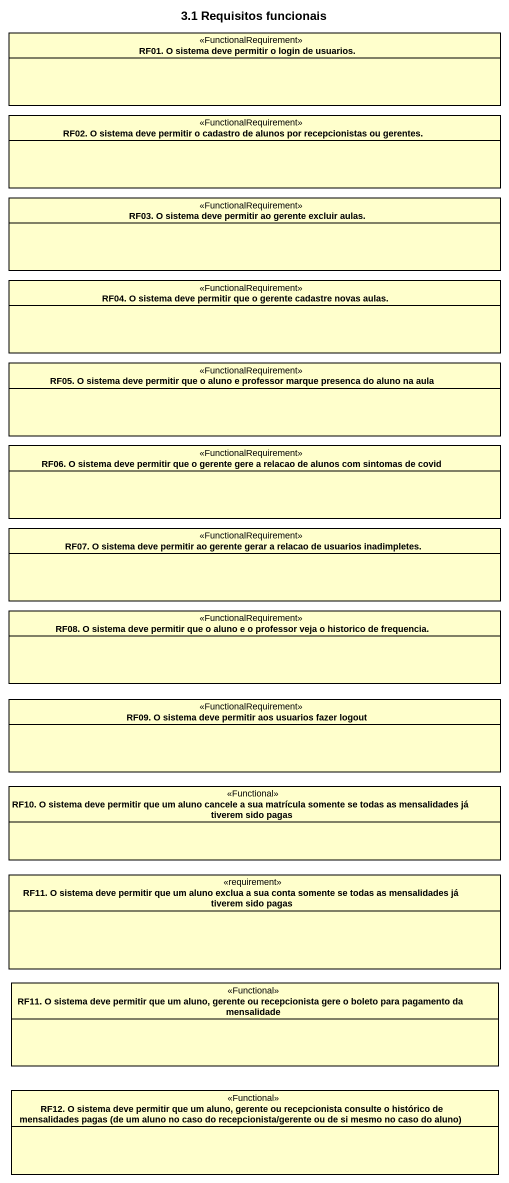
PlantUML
@startuml
title 3.1 Requisitos funcionais
hide circle
hide empty members
class "RF01. O sistema deve permitir o login de usuarios." as RF01_O_sistema_deve <<FunctionalRequirement>>
class "RF02. O sistema deve permitir o cadastro de alunos por recepcionistas ou gerentes." as RF02_O_sistema_deve <<FunctionalRequirement>>
class "RF03. O sistema deve permitir ao gerente excluir aulas." as RF03_O_sistema_deve <<FunctionalRequirement>>
class "RF04. O sistema deve permitir que o gerente cadastre novas aulas." as RF04_O_sistema_deve <<FunctionalRequirement>>
class "RF05. O sistema deve permitir que o aluno e professor marque presenca do aluno na aula" as RF05_O_sistema_deve <<FunctionalRequirement>>
class "RF06. O sistema deve permitir que o gerente gere a relacao de alunos com sintomas de covid" as RF06_O_sistema_deve <<FunctionalRequirement>>
class "RF07. O sistema deve permitir ao gerente gerar a relacao de usuarios inadimpletes." as RF07_O_sistema_deve <<FunctionalRequirement>>
class "RF08. O sistema deve permitir que o aluno e o professor veja o historico de frequencia." as RF08_O_sistema_deve <<FunctionalRequirement>>
class "RF09. O sistema deve permitir aos usuarios fazer logout" as RF09_O_sistema_deve <<FunctionalRequirement>>
class "RF10. O sistema deve permitir que um aluno cancele a sua matrícula somente se todas as mensalidades já tiverem sido pagas" as RF10_O_sistema_deve <<Functional>>
class "RF11. O sistema deve permitir que um aluno exclua a sua conta somente se todas as mensalidades já tiverem sido pagas" as RF11_O_sistema_deve <<requirement>>
class "RF11. O sistema deve permitir que um aluno, gerente ou recepcionista gere o boleto para pagamento da mensalidade" as RF11_O_sistema_deve_2 <<Functional>>
class "RF12. O sistema deve permitir que um aluno, gerente ou recepcionista consulte o histórico de mensalidades pagas (de um aluno no caso do recepcionista/gerente ou de si mesmo no caso do aluno)" as RF12_O_sistema_deve <<Functional>>
@enduml
